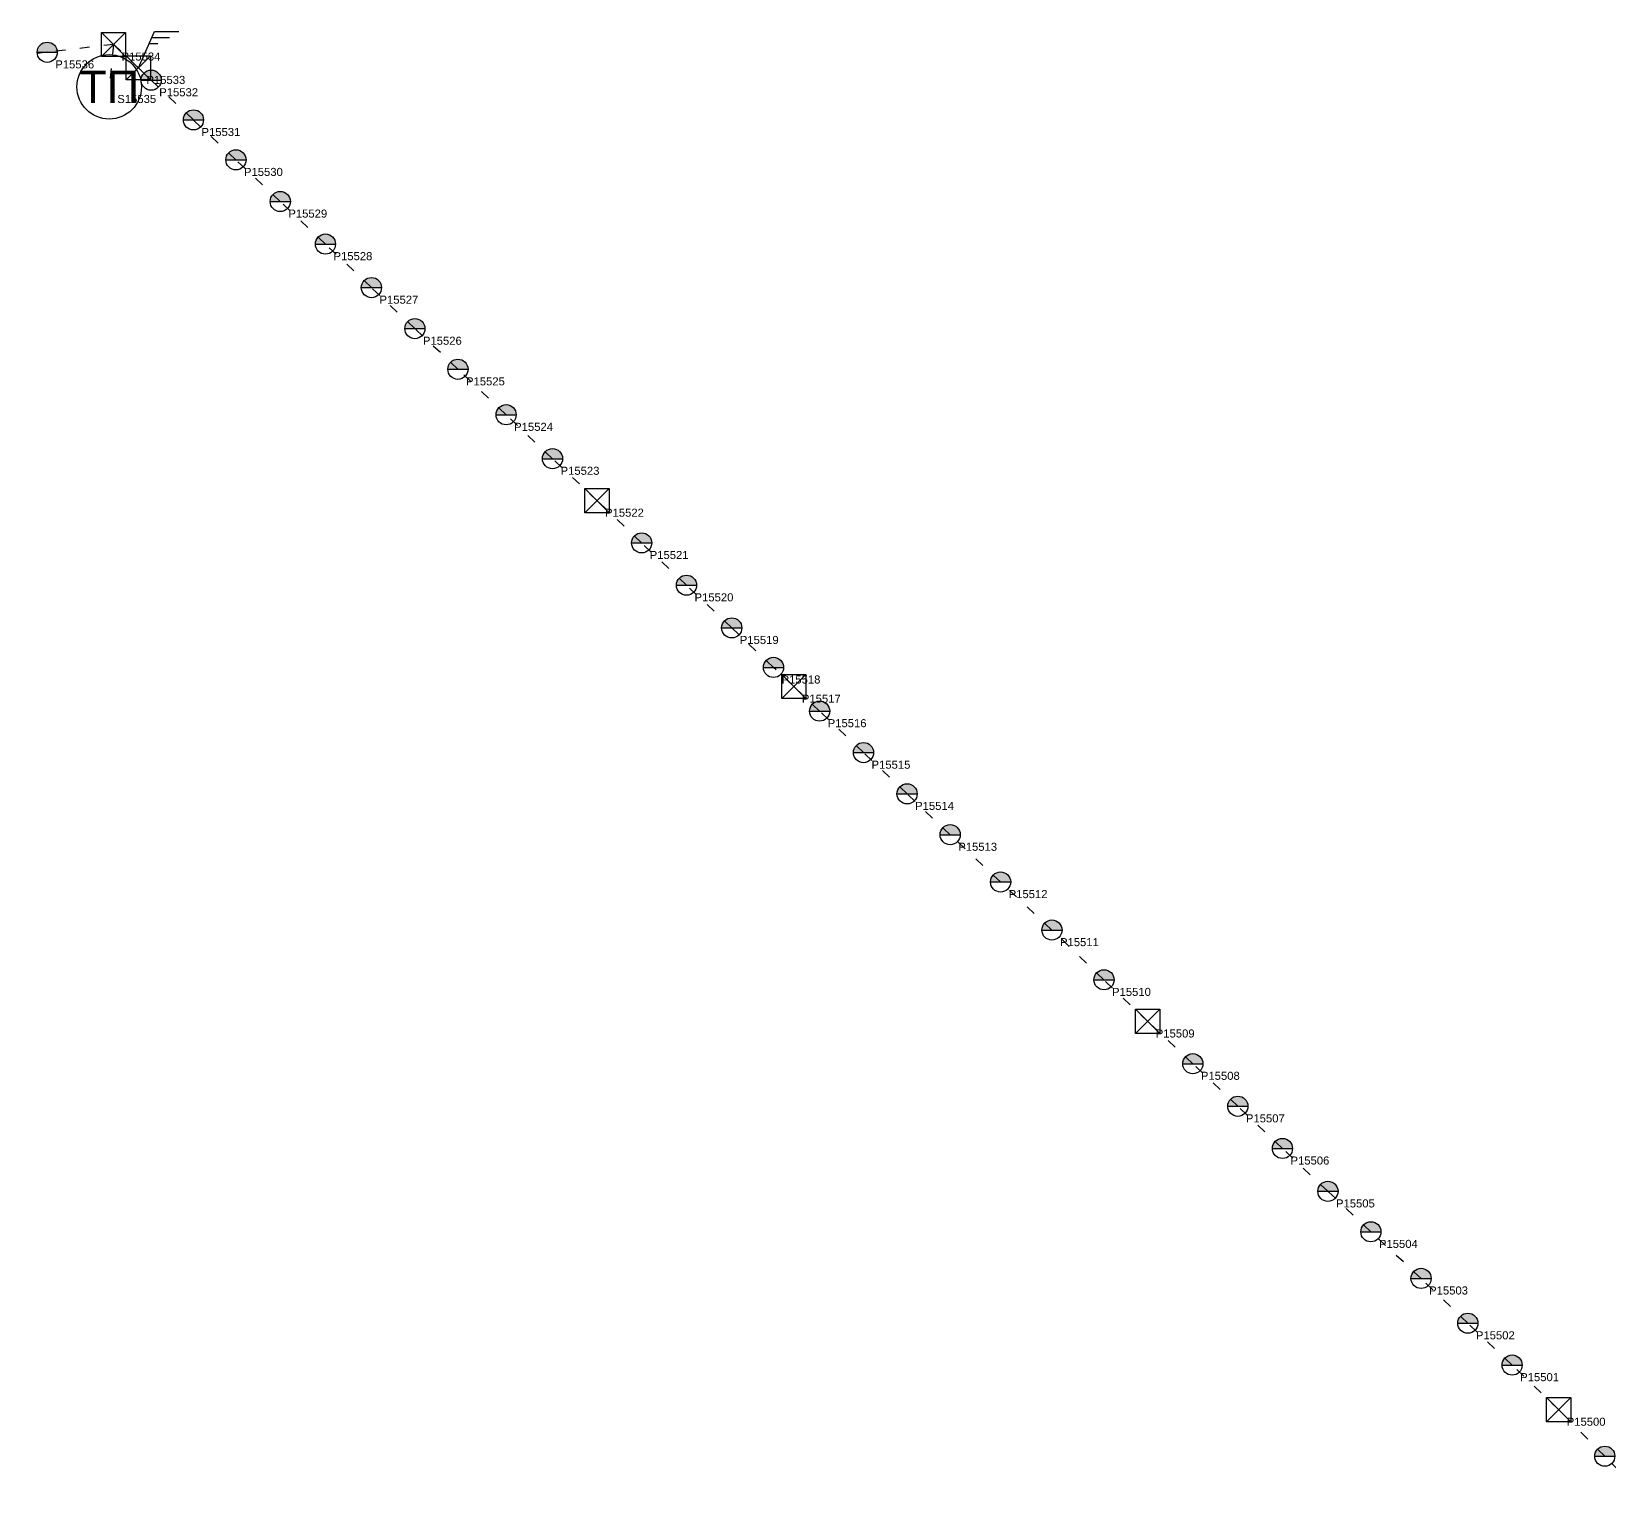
# Model space of a CAD drawing. Header units: metres. Extents: x 297353 to 313697, y 4834133 to 4847614.
# Drawn here: x 308335 to 310292, y 4841856 to 4843683 of the extents above; entities that cross this region are included whole.
import ezdxf
from ezdxf.enums import TextEntityAlignment as Align

# ---------------------------------------------------------------- set-up
doc = ezdxf.new("R2010")
doc.units = ezdxf.units.M
doc.header["$MEASUREMENT"] = 0
doc.linetypes.add('ACAD_ISO03W100', pattern=[30, 12, -18])
for name, color, linetype, lineweight in [('1_4', 7, 'Continuous', 25), ('21_2', 200, 'ACAD_ISO03W100', 25), ('28_2', 7, 'Continuous', 25), ('28_3', 7, 'Continuous', 25), ('57_2', 7, 'Continuous', 30), ('8_1', 140, 'Continuous', 25)]:
    doc.layers.add(name, color=color, linetype=linetype, lineweight=lineweight)
doc.styles.get("Standard").update_dxf_attribs({"font": 'arial.ttf', "height": 2})

# ---------------------------------------------------------------- blocks, each defined once
blk = doc.blocks.new('SECTIONALIZER-8_1')
at = {"layer": '8_1'}
for points in [[(0, 0), (2, 4.5)], [(2, 4.5), (5, 4.5)], [(1.33, 3), (2.43, 3)], [(1.67, 3.75), (3.86, 3.75)]]:
    blk.add_lwpolyline(points, dxfattribs=at)
blk = doc.blocks.new('TP-1_4')
at = {"layer": '1_4'}
blk.add_circle((0, 0), 4, dxfattribs=at)
at = {"layer": '1_4', "insert": (0, 0), "char_height": 4, "attachment_point": 5}
blk.add_mtext_dynamic_manual_height_columns('ТП', width=5.0652, gutter_width=75, heights=[0], dxfattribs=at)
at = {"layer": '1_4'}
blk.add_attdef('FIELD_ID', (4.98, 0.01), '', height=4, dxfattribs=at)
blk = doc.blocks.new('PYLON-MV-28_2')
at = {"layer": '28_2'}
blk.add_hatch(color=256, dxfattribs=at).paths.add_polyline_path([(-1.25, 0), (1.25, 0, 1)])
blk.add_line((-1.25, 0), (1.25, 0), dxfattribs=at)
blk.add_circle((0, 0), 1.25, dxfattribs=at)
blk.add_attdef('FIELD_ID', (2.57, 0), '', height=2, dxfattribs=at)
blk = doc.blocks.new('PYLON-MV-28_3')
at = {"layer": '28_3'}
blk.add_lwpolyline([(-1.5, 1.5), (1.5, 1.5), (1.5, -1.5), (-1.5, -1.5)], close=True, dxfattribs=at)
for points in [[(-1.5, 1.5), (1.5, -1.5)], [(-1.5, -1.5), (1.5, 1.5)]]:
    blk.add_lwpolyline(points, dxfattribs=at)
blk.add_attdef('FIELD_ID', (2.57, 0), '', height=2, dxfattribs=at)

msp = doc.modelspace()

# ---------------------------------------------------------------- linework, layer by layer
at = {"layer": '21_2'}
for points in [[(308436.7, 4843666.6), (308354.5, 4843656.9), (308270.7, 4843647.4), (308186.9, 4843637.4), (308103.1, 4843627.4), (308018.4, 4843617.6), (307935.6, 4843608.2), (307854.9, 4843599.3), (307772.8, 4843589.6), (307687.9, 4843579.8), (307603.5, 4843570.7), (307511.9, 4843560.2)], [(308436.7, 4843666.6), (308431.4, 4843614)], [(308467.5, 4843637.6), (308436.7, 4843666.6)], [(310344.9, 4841855.6), (310285.9, 4841915.4), (310228.7, 4841973.2), (310171, 4842028.5), (310116.1, 4842080.4), (310058.1, 4842136), (309995.9, 4842193.8), (309942.6, 4842244), (309886.2, 4842297.2), (309830.9, 4842349.5), (309775.1, 4842402.3), (309719.1, 4842454.8), (309664.9, 4842506.4), (309600.4, 4842568.1), (309536.7, 4842627.7), (309474.2, 4842686.4), (309420.7, 4842737.1), (309366.7, 4842788.2), (309312.3, 4842839.7), (309280.3, 4842870.1), (309255.1, 4842893.9), (309203.3, 4842942.9), (309147.2, 4842995.8), (309091.6, 4843048.3), (309036.2, 4843100.8), (308981.1, 4843152.8), (308923.5, 4843207.3), (308863.8, 4843263.7), (308810.4, 4843314.1), (308756.5, 4843365), (308699.5, 4843419), (308643.5, 4843471.8), (308588.5, 4843523.5), (308535.8, 4843573), (308483.4, 4843622.3), (308467.5, 4843637.6)]]:
    msp.add_lwpolyline(points, dxfattribs=at)

# ---------------------------------------------------------------- block references
at = {"layer": '1_4', "xscale": 10, "yscale": 10}
msp.add_blockref('TP-1_4', (308431.4, 4843614), dxfattribs=at)
at = {"layer": '28_2', "xscale": 10, "yscale": 10}
for p in [(308354.5, 4843656.9), (308483.4, 4843622.3), (308535.8, 4843573), (308588.5, 4843523.5), (308643.5, 4843471.8), (308699.5, 4843419), (308756.5, 4843365), (308810.4, 4843314.1), (308863.8, 4843263.7), (308923.5, 4843207.3), (308981.1, 4843152.8), (309091.6, 4843048.3), (309147.2, 4842995.8), (309203.3, 4842942.9), (309255.1, 4842893.9), (309312.3, 4842839.7), (309366.7, 4842788.2), (309420.7, 4842737.1), (309474.2, 4842686.4), (309536.7, 4842627.7), (309600.4, 4842568.1), (309664.9, 4842506.4), (309775.1, 4842402.3), (309830.9, 4842349.5), (309886.2, 4842297.2), (309942.6, 4842244), (309995.9, 4842193.8), (310058.1, 4842136), (310116.1, 4842080.4), (310171, 4842028.5), (310285.9, 4841915.4)]:
    msp.add_blockref('PYLON-MV-28_2', p, dxfattribs=at)
at = {"layer": '28_3', "xscale": 10, "yscale": 10}
for p in [(308436.7, 4843666.6), (308467.5, 4843637.6), (309036.2, 4843100.8), (309280.3, 4842870.1), (309719.1, 4842454.8), (310228.7, 4841973.2)]:
    msp.add_blockref('PYLON-MV-28_3', p, dxfattribs=at)
at = {"layer": '8_1', "xscale": 10, "yscale": 10}
msp.add_blockref('SECTIONALIZER-8_1', (308467.5, 4843637.6), dxfattribs=at)

# ---------------------------------------------------------------- texts
at = {"layer": '57_2'}
for s, p in [('P15536', (308364.5, 4843646.9)), ('P15534', (308446.7, 4843656.6)), ('P15533', (308477.5, 4843627.6)), ('S15535', (308441.4, 4843604)), ('P15532', (308493.4, 4843612.3)), ('P15531', (308545.8, 4843563)), ('P15530', (308598.5, 4843513.5)), ('P15529', (308653.5, 4843461.8)), ('P15528', (308709.5, 4843409)), ('P15527', (308766.5, 4843355)), ('P15526', (308820.4, 4843304.1)), ('P15525', (308873.8, 4843253.7)), ('P15524', (308933.5, 4843197.3)), ('P15523', (308991.1, 4843142.8)), ('P15522', (309046.2, 4843090.8)), ('P15521', (309101.6, 4843038.3)), ('P15520', (309157.2, 4842985.8)), ('P15519', (309213.3, 4842932.9)), ('P15518', (309265.1, 4842883.9)), ('P15517', (309290.3, 4842860.1)), ('P15516', (309322.3, 4842829.7)), ('P15515', (309376.7, 4842778.2)), ('P15514', (309430.7, 4842727.1)), ('P15513', (309484.2, 4842676.4)), ('P15512', (309546.7, 4842617.7)), ('P15511', (309610.4, 4842558.1)), ('P15510', (309674.9, 4842496.4)), ('P15509', (309729.1, 4842444.8)), ('P15508', (309785.1, 4842392.3)), ('P15507', (309840.9, 4842339.5)), ('P15506', (309896.2, 4842287.2)), ('P15505', (309952.6, 4842234)), ('P15504', (310005.9, 4842183.8)), ('P15503', (310068.1, 4842126)), ('P15502', (310126.1, 4842070.4)), ('P15501', (310181, 4842018.5)), ('P15500', (310238.7, 4841963.2))]:
    msp.add_text(s, height=10, dxfattribs=at).set_placement(p, align=Align.TOP_LEFT)

doc.saveas('drawing.dxf')
